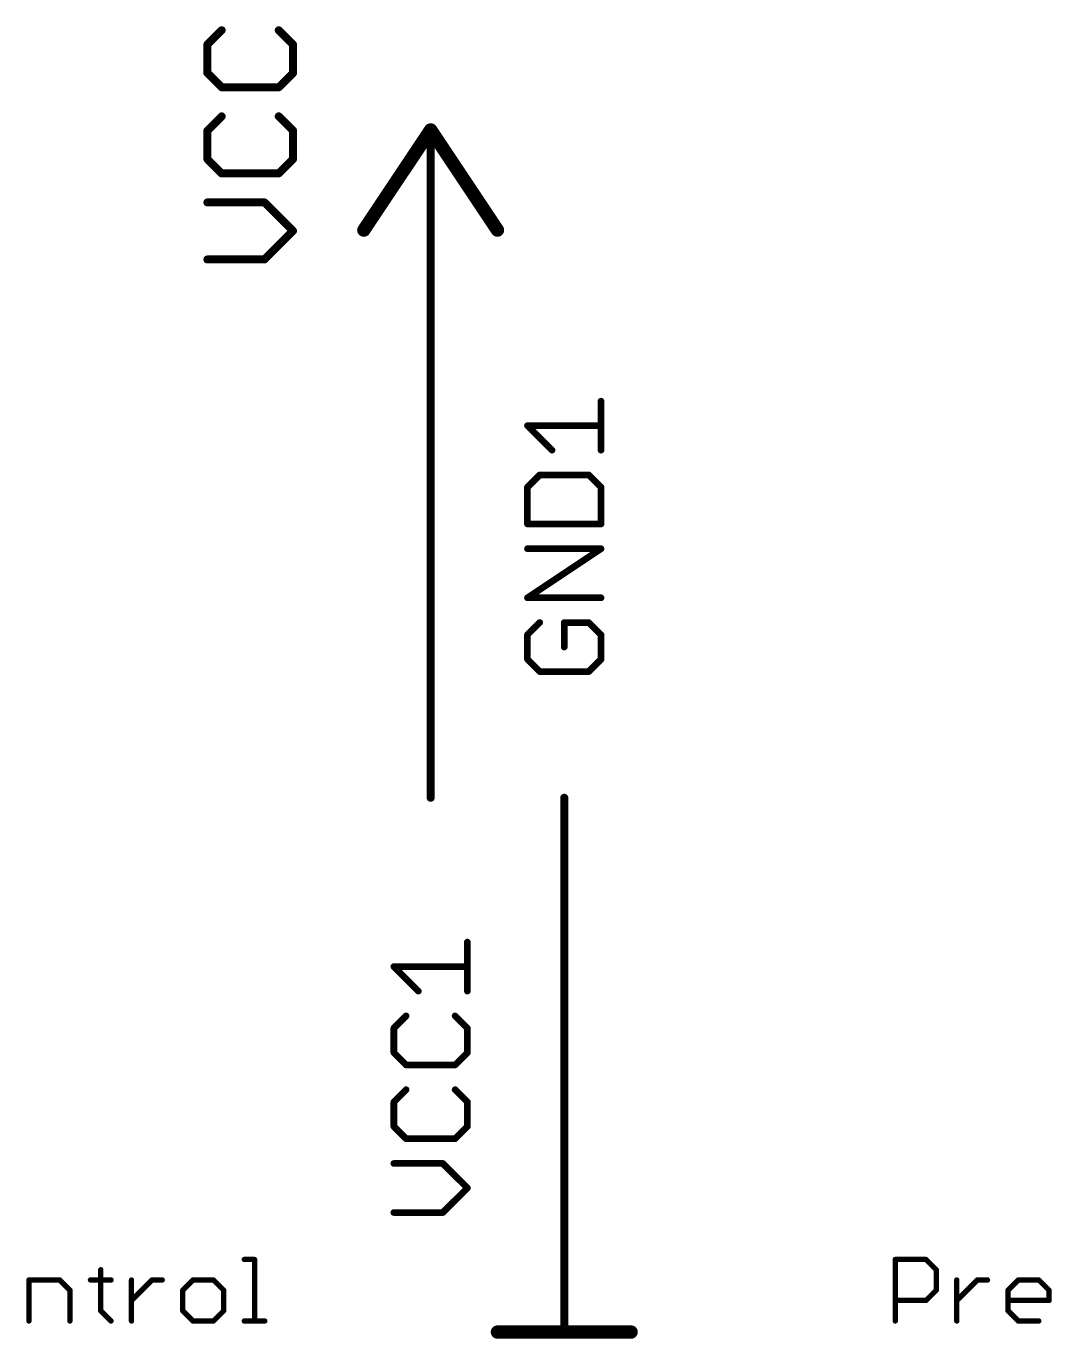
# Model space of a CAD drawing. Extents: x -72 to 265, y -97 to 216.
# Drawn here: x 152.33 to 171.83, y 58.29 to 83.25 of the extents above; entities that cross this region are included whole.
import ezdxf

# ---------------------------------------------------------------- set-up
doc = ezdxf.new("R2010")
doc.units = 0
for name, color, linetype in [('91', 94, 'CONTINUOUS'), ('94', 14, 'CONTINUOUS'), ('95', 251, 'CONTINUOUS'), ('96', 251, 'CONTINUOUS')]:
    doc.layers.add(name, color=color, linetype=linetype)

msp = doc.modelspace()

# ---------------------------------------------------------------- linework, layer by layer
at = {"layer": '91', "const_width": 0.1524}
for points in [[(160.02, 73.66), (160.02, 78.74)], [(162.56, 60.96), (162.56, 63.5)]]:
    msp.add_lwpolyline(points, dxfattribs=at)
at = {"layer": '91', "const_width": 0.0762}
for points in [[(160.0581, 78.74, 1), (159.9819, 78.74)], [(159.9819, 73.66, 1), (160.0581, 73.66)], [(162.5981, 63.5, 1), (162.5219, 63.5)], [(162.5219, 60.96, 1), (162.5981, 60.96)]]:
    msp.add_lwpolyline(points, format="xyb", dxfattribs=at)
at = {"layer": '94'}
for points, const_width in [([(160.02, 81.28), (158.75, 79.375)], 0.254), ([(161.29, 79.375), (160.02, 81.28)], 0.254), ([(160.02, 78.74), (160.02, 81.28)], 0.1524), ([(160.02, 73.66), (160.02, 68.58)], 0.1524), ([(162.56, 63.5), (162.56, 68.58)], 0.1524), ([(162.56, 60.96), (162.56, 58.42)], 0.1524), ([(161.29, 58.42), (163.83, 58.42)], 0.254)]:
    msp.add_lwpolyline(points, dxfattribs=dict(at, const_width=const_width))
for points, const_width in [([(160.0728, 81.3152, 1), (159.9672, 81.2448)], 0.127), ([(160.0728, 81.2448, 1), (159.9672, 81.3152)], 0.127), ([(160.0581, 81.28, 1), (159.9819, 81.28)], 0.0762), ([(158.6972, 79.4102, 1), (158.8028, 79.3398)], 0.127), ([(161.2372, 79.3398, 1), (161.3428, 79.4102)], 0.127), ([(159.9819, 78.74, 1), (160.0581, 78.74)], 0.0762), ([(160.0581, 73.66, 1), (159.9819, 73.66)], 0.0762), ([(162.5981, 68.58, 1), (162.5219, 68.58)], 0.0762), ([(159.9819, 68.58, 1), (160.0581, 68.58)], 0.0762), ([(162.5219, 63.5, 1), (162.5981, 63.5)], 0.0762), ([(162.5981, 60.96, 1), (162.5219, 60.96)], 0.0762), ([(161.29, 58.4835, 1), (161.29, 58.3565)], 0.127), ([(162.5219, 58.42, 1), (162.5981, 58.42)], 0.0762), ([(163.83, 58.3565, 1), (163.83, 58.4835)], 0.127)]:
    msp.add_lwpolyline(points, format="xyb", dxfattribs=dict(at, const_width=const_width))
at = {"layer": '95'}
for points, const_width in [([(163.2585, 75.1901), (163.2585, 76.1223)], 0.127), ([(162.3264, 75.1901), (161.8603, 75.6562)], 0.127), ([(161.8603, 75.6562), (163.2585, 75.6562)], 0.127), ([(162.0933, 74.719), (161.8603, 74.486)], 0.127), ([(163.0255, 74.719), (162.0933, 74.719)], 0.127), ([(163.2585, 74.486), (163.0255, 74.719)], 0.127), ([(161.8603, 74.486), (161.8603, 73.7869)], 0.127), ([(163.2585, 73.7869), (163.2585, 74.486)], 0.127), ([(161.8603, 73.7869), (163.2585, 73.7869)], 0.127), ([(161.8603, 72.3836), (163.2585, 73.3157)], 0.127), ([(163.2585, 73.3157), (161.8603, 73.3157)], 0.127), ([(163.2585, 72.3836), (161.8603, 72.3836)], 0.127), ([(162.0933, 71.9124), (161.8603, 71.6794)], 0.127), ([(163.0255, 71.9124), (162.5594, 71.9124)], 0.127), ([(162.5594, 71.9124), (162.5594, 71.4464)], 0.127), ([(163.2585, 71.6794), (163.0255, 71.9124)], 0.127), ([(161.8603, 71.6794), (161.8603, 71.2133)], 0.127), ([(163.2585, 71.2133), (163.2585, 71.6794)], 0.127), ([(161.8603, 71.2133), (162.0933, 70.9803)], 0.127), ([(163.0255, 70.9803), (163.2585, 71.2133)], 0.127), ([(162.0933, 70.9803), (163.0255, 70.9803)], 0.127), ([(160.7185, 64.9034), (160.7185, 65.8355)], 0.127), ([(159.7864, 64.9034), (159.3203, 65.3695)], 0.127), ([(159.3203, 65.3695), (160.7185, 65.3695)], 0.127), ([(159.5533, 64.4323), (159.3203, 64.1992)], 0.127), ([(160.7185, 64.1992), (160.4855, 64.4323)], 0.127), ([(159.3203, 64.1992), (159.3203, 63.7332)], 0.127), ([(160.7185, 63.7332), (160.7185, 64.1992)], 0.127), ([(159.3203, 63.7332), (159.5533, 63.5001)], 0.127), ([(160.4855, 63.5001), (160.7185, 63.7332)], 0.127), ([(159.5533, 63.5001), (160.4855, 63.5001)], 0.127), ([(159.5533, 63.029), (159.3203, 62.796)], 0.127), ([(160.7185, 62.796), (160.4855, 63.029)], 0.127), ([(159.3203, 62.796), (159.3203, 62.3299)], 0.127), ([(160.7185, 62.3299), (160.7185, 62.796)], 0.127), ([(159.3203, 62.3299), (159.5533, 62.0969)], 0.127), ([(159.5533, 62.0969), (160.4855, 62.0969)], 0.127), ([(160.4855, 62.0969), (160.7185, 62.3299)], 0.127), ([(160.2524, 61.6257), (159.3203, 61.6257)], 0.127), ([(160.7185, 61.1596), (160.2524, 61.6257)], 0.127), ([(160.2524, 60.6936), (160.7185, 61.1596)], 0.127), ([(159.3203, 60.6936), (160.2524, 60.6936)], 0.127), ([(153.7489, 59.6053), (153.7489, 58.8257)], 0.1016), ([(156.4775, 59.8002), (156.6724, 59.8002)], 0.1016), ([(156.6724, 59.8002), (156.6724, 58.6308)], 0.1016), ([(168.8508, 58.6308), (168.8508, 59.8002)], 0.1016), ([(168.8508, 59.8002), (169.4355, 59.8002)], 0.1016), ([(169.4355, 59.8002), (169.6304, 59.6053)], 0.1016), ([(169.6304, 59.6053), (169.6304, 59.2155)], 0.1016), ([(152.3846, 58.6308), (152.3846, 59.4104)], 0.1016), ([(152.3846, 59.4104), (152.9693, 59.4104)], 0.1016), ([(152.9693, 59.4104), (153.1642, 59.2155)], 0.1016), ([(153.554, 59.4104), (153.9438, 59.4104)], 0.1016), ([(154.3336, 58.6308), (154.3336, 59.4104)], 0.1016), ([(154.3336, 59.0206), (154.7234, 59.4104)], 0.1016), ([(154.7234, 59.4104), (154.9183, 59.4104)], 0.1016), ([(155.503, 59.4104), (155.3081, 59.2155)], 0.1016), ([(155.8928, 59.4104), (155.503, 59.4104)], 0.1016), ([(156.0877, 59.2155), (155.8928, 59.4104)], 0.1016), ([(170.0202, 58.6308), (170.0202, 59.4104)], 0.1016), ([(170.0202, 59.0206), (170.41, 59.4104)], 0.1016), ([(170.41, 59.4104), (170.6049, 59.4104)], 0.1016), ([(170.9947, 59.2155), (171.1896, 59.4104)], 0.1016), ([(171.1896, 59.4104), (171.5794, 59.4104)], 0.1016), ([(171.5794, 59.4104), (171.7743, 59.2155)], 0.1016), ([(153.1642, 59.2155), (153.1642, 58.6308)], 0.1016), ([(155.3081, 59.2155), (155.3081, 58.8257)], 0.1016), ([(156.0877, 58.8257), (156.0877, 59.2155)], 0.1016), ([(169.6304, 59.2155), (169.4355, 59.0206)], 0.1016), ([(170.9947, 58.8257), (170.9947, 59.2155)], 0.1016), ([(171.7743, 59.2155), (171.7743, 59.0206)], 0.1016), ([(169.4355, 59.0206), (168.8508, 59.0206)], 0.1016), ([(171.7743, 59.0206), (170.9947, 59.0206)], 0.1016), ([(153.7489, 58.8257), (153.9438, 58.6308)], 0.1016), ([(155.3081, 58.8257), (155.503, 58.6308)], 0.1016), ([(155.503, 58.6308), (155.8928, 58.6308)], 0.1016), ([(155.8928, 58.6308), (156.0877, 58.8257)], 0.1016), ([(156.4775, 58.6308), (156.8673, 58.6308)], 0.1016), ([(171.1896, 58.6308), (170.9947, 58.8257)], 0.1016), ([(171.5794, 58.6308), (171.1896, 58.6308)], 0.1016)]:
    msp.add_lwpolyline(points, dxfattribs=dict(at, const_width=const_width))
for points, const_width in [([(163.2902, 76.1223, 1), (163.2268, 76.1223)], 0.0635), ([(161.8603, 75.6879, 1), (161.8603, 75.6244)], 0.0635), ([(161.8828, 75.6786, 1), (161.8379, 75.6337)], 0.0635), ([(163.2585, 75.6244, 1), (163.2585, 75.6879)], 0.0635), ([(162.3039, 75.1677, 1), (162.3488, 75.2126)], 0.0635), ([(163.2268, 75.1901, 1), (163.2902, 75.1901)], 0.0635), ([(162.0933, 74.7507, 1), (162.0933, 74.6872)], 0.0635), ([(162.1158, 74.6965, 1), (162.0709, 74.7414)], 0.0635), ([(163.0479, 74.7414, 1), (163.003, 74.6965)], 0.0635), ([(163.0255, 74.6872, 1), (163.0255, 74.7507)], 0.0635), ([(161.8921, 74.486, 1), (161.8286, 74.486)], 0.0635), ([(161.8379, 74.5084, 1), (161.8828, 74.4635)], 0.0635), ([(163.2902, 74.486, 1), (163.2268, 74.486)], 0.0635), ([(163.236, 74.4635, 1), (163.281, 74.5084)], 0.0635), ([(161.8603, 73.8186, 1), (161.8603, 73.7551)], 0.0635), ([(161.8286, 73.7869, 1), (161.8921, 73.7869)], 0.0635), ([(163.2268, 73.7869, 1), (163.2902, 73.7869)], 0.0635), ([(163.2585, 73.7551, 1), (163.2585, 73.8186)], 0.0635), ([(161.8603, 73.3475, 1), (161.8603, 73.284)], 0.0635), ([(163.2761, 73.2893, 1), (163.2409, 73.3421)], 0.0635), ([(163.2585, 73.284, 1), (163.2585, 73.3475)], 0.0635), ([(161.8603, 72.4153, 1), (161.8603, 72.3518)], 0.0635), ([(161.8427, 72.41, 1), (161.8779, 72.3572)], 0.0635), ([(163.2585, 72.3518, 1), (163.2585, 72.4153)], 0.0635), ([(162.1158, 71.89, 1), (162.0709, 71.9349)], 0.0635), ([(162.5594, 71.9442, 1), (162.5594, 71.8807)], 0.0635), ([(162.5912, 71.9124, 1), (162.5277, 71.9124)], 0.0635), ([(163.0479, 71.9349, 1), (163.003, 71.89)], 0.0635), ([(163.0255, 71.8807, 1), (163.0255, 71.9442)], 0.0635), ([(161.8921, 71.6794, 1), (161.8286, 71.6794)], 0.0635), ([(161.8379, 71.7018, 1), (161.8828, 71.6569)], 0.0635), ([(163.2902, 71.6794, 1), (163.2268, 71.6794)], 0.0635), ([(163.236, 71.6569, 1), (163.281, 71.7018)], 0.0635), ([(162.5277, 71.4464, 1), (162.5912, 71.4464)], 0.0635), ([(161.8828, 71.2358, 1), (161.8379, 71.1909)], 0.0635), ([(161.8286, 71.2133, 1), (161.8921, 71.2133)], 0.0635), ([(163.2268, 71.2133, 1), (163.2902, 71.2133)], 0.0635), ([(163.281, 71.1909, 1), (163.236, 71.2358)], 0.0635), ([(162.0933, 71.0121, 1), (162.0933, 70.9485)], 0.0635), ([(162.0709, 70.9578, 1), (162.1158, 71.0028)], 0.0635), ([(163.003, 71.0028, 1), (163.0479, 70.9578)], 0.0635), ([(163.0255, 70.9485, 1), (163.0255, 71.0121)], 0.0635), ([(160.7502, 65.8355, 1), (160.6868, 65.8355)], 0.0635), ([(159.3203, 65.4012, 1), (159.3203, 65.3377)], 0.0635), ([(159.3428, 65.3919, 1), (159.2979, 65.347)], 0.0635), ([(160.7185, 65.3377, 1), (160.7185, 65.4012)], 0.0635), ([(159.7639, 64.881, 1), (159.8088, 64.9259)], 0.0635), ([(160.6868, 64.9034, 1), (160.7502, 64.9034)], 0.0635), ([(159.5758, 64.4098, 1), (159.5309, 64.4547)], 0.0635), ([(160.5079, 64.4547, 1), (160.463, 64.4098)], 0.0635), ([(159.3521, 64.1992, 1), (159.2886, 64.1992)], 0.0635), ([(159.2979, 64.2217, 1), (159.3428, 64.1768)], 0.0635), ([(160.7502, 64.1992, 1), (160.6868, 64.1992)], 0.0635), ([(160.696, 64.1768, 1), (160.741, 64.2217)], 0.0635), ([(159.3428, 63.7556, 1), (159.2979, 63.7107)], 0.0635), ([(159.2886, 63.7332, 1), (159.3521, 63.7332)], 0.0635), ([(160.6868, 63.7332, 1), (160.7502, 63.7332)], 0.0635), ([(160.741, 63.7107, 1), (160.696, 63.7556)], 0.0635), ([(159.5533, 63.5319, 1), (159.5533, 63.4684)], 0.0635), ([(159.5309, 63.4777, 1), (159.5758, 63.5226)], 0.0635), ([(160.463, 63.5226, 1), (160.5079, 63.4777)], 0.0635), ([(160.4855, 63.4684, 1), (160.4855, 63.5319)], 0.0635), ([(159.5758, 63.0065, 1), (159.5309, 63.0514)], 0.0635), ([(160.5079, 63.0514, 1), (160.463, 63.0065)], 0.0635), ([(159.3521, 62.796, 1), (159.2886, 62.796)], 0.0635), ([(159.2979, 62.8184, 1), (159.3428, 62.7735)], 0.0635), ([(160.7502, 62.796, 1), (160.6868, 62.796)], 0.0635), ([(160.696, 62.7735, 1), (160.741, 62.8184)], 0.0635), ([(159.3428, 62.3523, 1), (159.2979, 62.3074)], 0.0635), ([(159.2886, 62.3299, 1), (159.3521, 62.3299)], 0.0635), ([(159.5533, 62.1286, 1), (159.5533, 62.0651)], 0.0635), ([(159.5309, 62.0744, 1), (159.5758, 62.1193)], 0.0635), ([(160.463, 62.1193, 1), (160.5079, 62.0744)], 0.0635), ([(160.4855, 62.0651, 1), (160.4855, 62.1286)], 0.0635), ([(160.6868, 62.3299, 1), (160.7502, 62.3299)], 0.0635), ([(160.741, 62.3074, 1), (160.696, 62.3523)], 0.0635), ([(159.3203, 61.6575, 1), (159.3203, 61.594)], 0.0635), ([(160.2749, 61.6482, 1), (160.23, 61.6033)], 0.0635), ([(160.2524, 61.594, 1), (160.2524, 61.6575)], 0.0635), ([(160.741, 61.1372, 1), (160.696, 61.1821)], 0.0635), ([(160.696, 61.1372, 1), (160.741, 61.1821)], 0.0635), ([(159.3203, 60.7253, 1), (159.3203, 60.6618)], 0.0635), ([(160.23, 60.716, 1), (160.2749, 60.6711)], 0.0635), ([(160.2524, 60.6618, 1), (160.2524, 60.7253)], 0.0635), ([(153.7743, 59.6053, 1), (153.7235, 59.6053)], 0.0508), ([(156.4775, 59.8256, 1), (156.4775, 59.7748)], 0.0508), ([(156.6978, 59.8002, 1), (156.647, 59.8002)], 0.0508), ([(156.6724, 59.7748, 1), (156.6724, 59.8256)], 0.0508), ([(168.8762, 59.8002, 1), (168.8254, 59.8002)], 0.0508), ([(168.8508, 59.8256, 1), (168.8508, 59.7748)], 0.0508), ([(169.4535, 59.8182, 1), (169.4175, 59.7822)], 0.0508), ([(169.4355, 59.7748, 1), (169.4355, 59.8256)], 0.0508), ([(169.6558, 59.6053, 1), (169.605, 59.6053)], 0.0508), ([(152.41, 59.4104, 1), (152.3592, 59.4104)], 0.0508), ([(152.3846, 59.4358, 1), (152.3846, 59.385)], 0.0508), ([(152.9873, 59.4284, 1), (152.9514, 59.3924)], 0.0508), ([(152.9693, 59.385, 1), (152.9693, 59.4358)], 0.0508), ([(153.554, 59.4358, 1), (153.554, 59.385)], 0.0508), ([(153.9438, 59.385, 1), (153.9438, 59.4358)], 0.0508), ([(154.359, 59.4104, 1), (154.3082, 59.4104)], 0.0508), ([(154.7234, 59.4358, 1), (154.7234, 59.385)], 0.0508), ([(154.7414, 59.3924, 1), (154.7055, 59.4284)], 0.0508), ([(154.9183, 59.385, 1), (154.9183, 59.4358)], 0.0508), ([(155.503, 59.4358, 1), (155.503, 59.385)], 0.0508), ([(155.521, 59.3924, 1), (155.4851, 59.4284)], 0.0508), ([(155.9108, 59.4284, 1), (155.8749, 59.3924)], 0.0508), ([(155.8928, 59.385, 1), (155.8928, 59.4358)], 0.0508), ([(169.6124, 59.5873, 1), (169.6484, 59.6233)], 0.0508), ([(170.0456, 59.4104, 1), (169.9948, 59.4104)], 0.0508), ([(170.41, 59.4358, 1), (170.41, 59.385)], 0.0508), ([(170.428, 59.3924, 1), (170.392, 59.4284)], 0.0508), ([(170.6049, 59.385, 1), (170.6049, 59.4358)], 0.0508), ([(171.1896, 59.4358, 1), (171.1896, 59.385)], 0.0508), ([(171.2076, 59.3924, 1), (171.1716, 59.4284)], 0.0508), ([(171.5974, 59.4284, 1), (171.5614, 59.3924)], 0.0508), ([(171.5794, 59.385, 1), (171.5794, 59.4358)], 0.0508), ([(153.1896, 59.2155, 1), (153.1388, 59.2155)], 0.0508), ([(153.1463, 59.1975, 1), (153.1822, 59.2335)], 0.0508), ([(155.3335, 59.2155, 1), (155.2827, 59.2155)], 0.0508), ([(155.2902, 59.2335, 1), (155.3261, 59.1975)], 0.0508), ([(156.1131, 59.2155, 1), (156.0623, 59.2155)], 0.0508), ([(156.0698, 59.1975, 1), (156.1057, 59.2335)], 0.0508), ([(169.605, 59.2155, 1), (169.6558, 59.2155)], 0.0508), ([(169.6484, 59.1975, 1), (169.6124, 59.2335)], 0.0508), ([(170.9767, 59.2335, 1), (171.0127, 59.1975)], 0.0508), ([(171.0201, 59.2155, 1), (170.9693, 59.2155)], 0.0508), ([(171.7997, 59.2155, 1), (171.7489, 59.2155)], 0.0508), ([(171.7563, 59.1975, 1), (171.7923, 59.2335)], 0.0508), ([(154.3157, 59.0386, 1), (154.3516, 59.0026)], 0.0508), ([(168.8508, 59.046, 1), (168.8508, 58.9952)], 0.0508), ([(169.4175, 59.0386, 1), (169.4535, 59.0026)], 0.0508), ([(169.4355, 58.9952, 1), (169.4355, 59.046)], 0.0508), ([(170.0022, 59.0386, 1), (170.0382, 59.0026)], 0.0508), ([(170.9947, 59.046, 1), (170.9947, 58.9952)], 0.0508), ([(171.7489, 59.0206, 1), (171.7997, 59.0206)], 0.0508), ([(171.7743, 58.9952, 1), (171.7743, 59.046)], 0.0508), ([(152.3592, 58.6308, 1), (152.41, 58.6308)], 0.0508), ([(153.1388, 58.6308, 1), (153.1896, 58.6308)], 0.0508), ([(153.7669, 58.8437, 1), (153.731, 58.8077)], 0.0508), ([(153.7235, 58.8257, 1), (153.7743, 58.8257)], 0.0508), ([(153.9259, 58.6128, 1), (153.9618, 58.6488)], 0.0508), ([(154.3082, 58.6308, 1), (154.359, 58.6308)], 0.0508), ([(155.3261, 58.8437, 1), (155.2902, 58.8077)], 0.0508), ([(155.2827, 58.8257, 1), (155.3335, 58.8257)], 0.0508), ([(155.503, 58.6562, 1), (155.503, 58.6054)], 0.0508), ([(155.4851, 58.6128, 1), (155.521, 58.6488)], 0.0508), ([(155.8749, 58.6488, 1), (155.9108, 58.6128)], 0.0508), ([(155.8928, 58.6054, 1), (155.8928, 58.6562)], 0.0508), ([(156.0623, 58.8257, 1), (156.1131, 58.8257)], 0.0508), ([(156.1057, 58.8077, 1), (156.0698, 58.8437)], 0.0508), ([(156.4775, 58.6562, 1), (156.4775, 58.6054)], 0.0508), ([(156.647, 58.6308, 1), (156.6978, 58.6308)], 0.0508), ([(156.8673, 58.6054, 1), (156.8673, 58.6562)], 0.0508), ([(168.8254, 58.6308, 1), (168.8762, 58.6308)], 0.0508), ([(169.9948, 58.6308, 1), (170.0456, 58.6308)], 0.0508), ([(171.0127, 58.8437, 1), (170.9767, 58.8077)], 0.0508), ([(170.9693, 58.8257, 1), (171.0201, 58.8257)], 0.0508), ([(171.1896, 58.6562, 1), (171.1896, 58.6054)], 0.0508), ([(171.1716, 58.6128, 1), (171.2076, 58.6488)], 0.0508), ([(171.5794, 58.6054, 1), (171.5794, 58.6562)], 0.0508)]:
    msp.add_lwpolyline(points, format="xyb", dxfattribs=dict(at, const_width=const_width))
at = {"layer": '96', "const_width": 0.1524}
for points in [[(156.048, 83.1752), (155.7768, 82.904)], [(157.4038, 82.904), (157.1326, 83.1752)], [(155.7768, 82.904), (155.7768, 82.3617)], [(157.4038, 82.3617), (157.4038, 82.904)], [(155.7768, 82.3617), (156.048, 82.0905)], [(157.1326, 82.0905), (157.4038, 82.3617)], [(156.048, 82.0905), (157.1326, 82.0905)], [(156.048, 81.538), (155.7768, 81.2669)], [(157.4038, 81.2669), (157.1326, 81.538)], [(155.7768, 81.2669), (155.7768, 80.7245)], [(157.4038, 80.7245), (157.4038, 81.2669)], [(155.7768, 80.7245), (156.048, 80.4534)], [(157.1326, 80.4534), (157.4038, 80.7245)], [(156.048, 80.4534), (157.1326, 80.4534)], [(156.8615, 79.9009), (155.7768, 79.9009)], [(157.4038, 79.3585), (156.8615, 79.9009)], [(156.8615, 78.8162), (157.4038, 79.3585)], [(155.7768, 78.8162), (156.8615, 78.8162)]]:
    msp.add_lwpolyline(points, dxfattribs=at)
at = {"layer": '96', "const_width": 0.0762}
for points in [[(156.0749, 83.1482, 1), (156.021, 83.2021)], [(157.1596, 83.2021, 1), (157.1057, 83.1482)], [(155.8149, 82.904, 1), (155.7387, 82.904)], [(155.7499, 82.9309, 1), (155.8038, 82.8771)], [(157.4419, 82.904, 1), (157.3657, 82.904)], [(157.3769, 82.8771, 1), (157.4307, 82.9309)], [(155.8038, 82.3886, 1), (155.7499, 82.3347)], [(155.7387, 82.3617, 1), (155.8149, 82.3617)], [(157.3657, 82.3617, 1), (157.4419, 82.3617)], [(157.4307, 82.3347, 1), (157.3769, 82.3886)], [(156.048, 82.1286, 1), (156.048, 82.0524)], [(156.021, 82.0636, 1), (156.0749, 82.1175)], [(157.1057, 82.1175, 1), (157.1596, 82.0636)], [(157.1326, 82.0524, 1), (157.1326, 82.1286)], [(156.0749, 81.5111, 1), (156.021, 81.565)], [(157.1596, 81.565, 1), (157.1057, 81.5111)], [(155.8149, 81.2669, 1), (155.7387, 81.2669)], [(155.7499, 81.2938, 1), (155.8038, 81.2399)], [(157.4419, 81.2669, 1), (157.3657, 81.2669)], [(157.3769, 81.2399, 1), (157.4307, 81.2938)], [(155.8038, 80.7515, 1), (155.7499, 80.6976)], [(155.7387, 80.7245, 1), (155.8149, 80.7245)], [(157.3657, 80.7245, 1), (157.4419, 80.7245)], [(157.4307, 80.6976, 1), (157.3769, 80.7515)], [(156.048, 80.4915, 1), (156.048, 80.4153)], [(156.021, 80.4264, 1), (156.0749, 80.4803)], [(157.1057, 80.4803, 1), (157.1596, 80.4264)], [(157.1326, 80.4153, 1), (157.1326, 80.4915)], [(155.7768, 79.939, 1), (155.7768, 79.8628)], [(156.8884, 79.9278, 1), (156.8345, 79.8739)], [(156.8615, 79.8628, 1), (156.8615, 79.939)], [(157.4307, 79.3316, 1), (157.3769, 79.3855)], [(157.3769, 79.3316, 1), (157.4307, 79.3855)], [(155.7768, 78.8543, 1), (155.7768, 78.7781)], [(156.8345, 78.8431, 1), (156.8884, 78.7893)], [(156.8615, 78.7781, 1), (156.8615, 78.8543)]]:
    msp.add_lwpolyline(points, format="xyb", dxfattribs=at)

doc.saveas('drawing.dxf')
